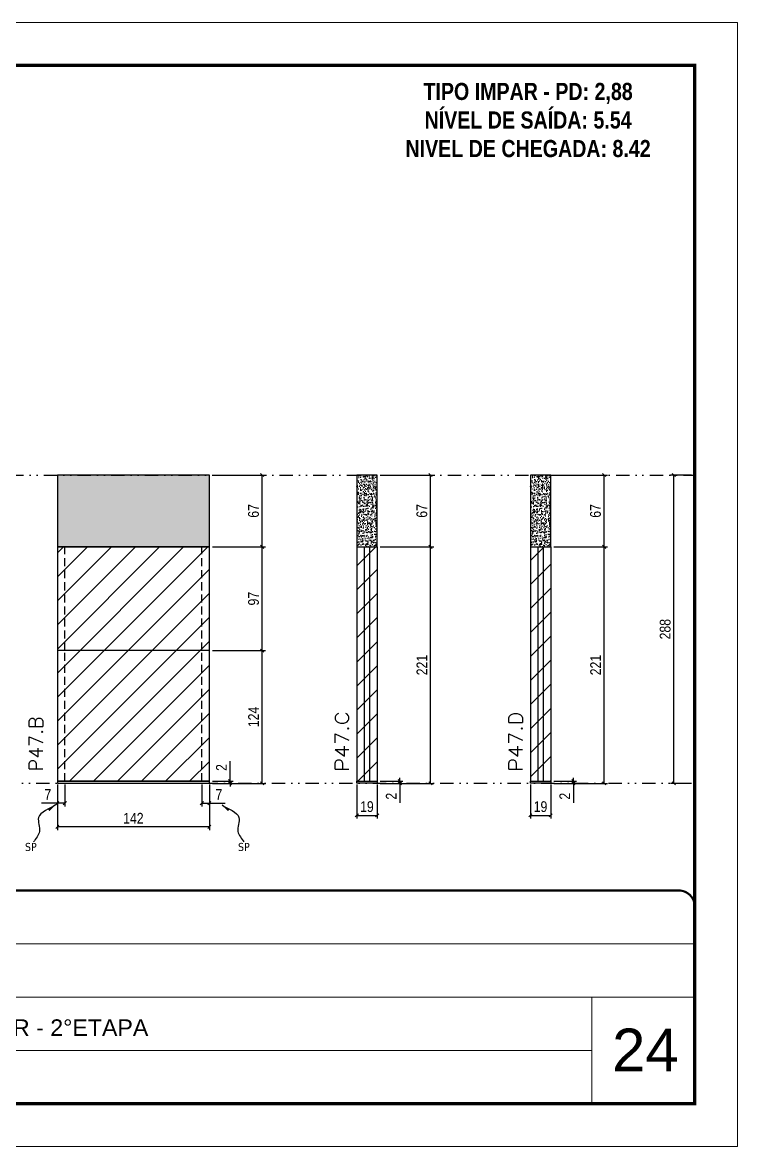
# Model space of a CAD drawing. Extents: x 14400 to 20667, y -21631 to 6985.
# Drawn here: x 19999 to 20667, y 192 to 1242 of the extents above; entities that cross this region are included whole.
import ezdxf

# ---------------------------------------------------------------- set-up
doc = ezdxf.new("R2010")
doc.units = 0
for name, pattern in [('CONTINUO', [0]), ('DASHED', [0.75, 0.5, -0.25]), ('DIVIDE2', [0.625, 0.25, -0.125, 0, -0.125, 0, -0.125]), ('HIDDEN', [0.375, 0.25, -0.125])]:
    doc.linetypes.add(name, pattern=pattern)
for name, color, linetype, lineweight in [('CARIMBO', 255, 'Continuous', 9), ('Folhas', 255, 'Continuous', 9), ('Hachura', 251, 'Continuous', 9), ('SARRAFO DE PRESSAO', 251, 'DASHED', 9), ('Texto Seção', 7, 'Continuous', 15)]:
    doc.layers.add(name, color=color, linetype=linetype, lineweight=lineweight)
for name, color, linetype in [('COTA', 241, 'Continuous'), ('NOMENCLATURA', 7, 'Continuous'), ('Nível', 160, 'Continuous'), ('Painéis', 200, 'Continuous'), ('SARR_2.2x7', 40, 'Continuous'), ('texto', 7, 'Continuous')]:
    doc.layers.add(name, color=color, linetype=linetype)
doc.styles.add('ARIAL', font='arial.ttf')
doc.styles.add('COTA TECNICA', font='techl___.ttf', dxfattribs={"height": 10})
doc.styles.add('COTA TECNICA-50', font='techl___.ttf', dxfattribs={"height": 10})
doc.styles.add('REGUA-120', font='ROMANS.shx', dxfattribs={"height": 15})
doc.styles.add('ROMANC', font='techb___.ttf', dxfattribs={"height": 2.5})
doc.styles.get("Standard").update_dxf_attribs({"font": 'arial.ttf'})
doc.dimstyles.new('COTA PAINEL-50', dxfattribs={"dimtxt": 10, "dimasz": 3, "dimexe": 3, "dimexo": 3, "dimgap": 3, "dimtad": 1, "dimdec": 1, "dimzin": 12, "dimdsep": 46, "dimtxsty": 'COTA TECNICA-50', "dimblk1": 'OBLIQUE', "dimblk2": 'OBLIQUE', "dimsah": 1, "dimcen": 0.9, "dimclrd": 4, "dimclre": 4, "dimclrt": 240, "dimadec": 1, "dimazin": 3, "dimtfac": 1, "dimtdec": 1, "dimtmove": 0, "dimatfit": 3, "dimfxl": 1, "dimtolj": 1, "dimtzin": 12, "dimarcsym": 0})
doc.dimstyles.new('PAINEL', dxfattribs={"dimtxt": 10, "dimasz": 3, "dimexe": 3, "dimexo": 3, "dimgap": 3, "dimtad": 1, "dimdec": 1, "dimzin": 12, "dimdsep": 46, "dimtxsty": 'COTA TECNICA', "dimblk1": 'OBLIQUE', "dimblk2": 'OBLIQUE', "dimsah": 1, "dimcen": 0.9, "dimclrd": 4, "dimclre": 4, "dimclrt": 240, "dimadec": 1, "dimazin": 3, "dimtfac": 1, "dimtdec": 1, "dimtmove": 0, "dimatfit": 3, "dimfxl": 1, "dimtolj": 1, "dimtzin": 12, "dimarcsym": 0})
doc.dimstyles.get("Standard").update_dxf_attribs({"dimtxt": 0.18, "dimasz": 0.18, "dimexe": 0.18, "dimexo": 0.0625, "dimgap": 0.09, "dimtad": 0, "dimtih": 1, "dimtoh": 1, "dimdec": 4, "dimzin": 0, "dimdsep": 46, "dimtxsty": 'Standard', "dimcen": 0.09, "dimadec": 0, "dimazin": 0, "dimtfac": 1, "dimtdec": 4, "dimtofl": 0, "dimtmove": 0, "dimatfit": 3, "dimfxl": 1, "dimtolj": 1, "dimtzin": 0, "dimarcsym": 0})

# ---------------------------------------------------------------- blocks, each defined once
blk = doc.blocks.new('9999999999')
at = {"color": 30, "linetype": 'CONTINUO'}
for p, q in [((98564.6, 34379.6), (99584, 34379.6)), ((98564.6, 34329.8), (99488, 34329.8)), ((99584, 34329.8), (99488, 34329.8)), ((99488, 34329.8), (99488, 34230.2)), ((98564.6, 34280), (99488, 34280))]:
    blk.add_line(p, q, dxfattribs=at)
at = {"color": 30, "linetype": 'CONTINUO', "const_width": 2}
blk.add_lwpolyline([(99584, 34230.2), (99584, 34414.4, 0.414214), (99569, 34429.4), (98229, 34429.4, 0.414214), (98214, 34414.4), (98214, 34245.2, 0.414214), (98229, 34230.2), (99584, 34230.2)], format="xyb", dxfattribs=at)
at = {"layer": 'Folhas'}
blk.add_lwpolyline([(98139, 34190.2), (99624, 34190.2), (99624, 35240.2), (98139, 35240.2)], close=True, dxfattribs=at)
at = {"layer": 'Folhas', "color": 30, "const_width": 3}
blk.add_lwpolyline([(98214, 34230.2), (99584, 34230.2), (99584, 35200.2), (98214, 35200.2)], close=True, dxfattribs=at)
at = {"color": 7, "linetype": 'Continuous', "ltscale": 5, "style": 'ARIAL'}
blk.add_text('TIPO IMPAR - 2°ETAPA', height=15.483, dxfattribs=at).set_placement((98837.7, 34293.5))
blk = doc.blocks.new('_Oblique')
at = {"color": 0, "linetype": 'ByBlock', "lineweight": -2}
blk.add_line((-0.5, -0.5), (0.5, 0.5), dxfattribs=at)
blk = doc.blocks.new('*D1011')
at = {"layer": 'COTA', "color": 4, "lineweight": -2, "transparency": 16777216}
for p, q in [((20031.5, 530.1), (20031.5, 487.5)), ((20173.5, 530.1), (20173.5, 487.5)), ((20173.5, 490.5), (20031.5, 490.5))]:
    blk.add_line(p, q, dxfattribs=at)
at = {"layer": 'Defpoints', "color": 0, "transparency": 16777216}
for p in [(20031.5, 533.1), (20173.5, 533.1), (20031.5, 490.5)]:
    blk.add_point(p, dxfattribs=at)
at = {"layer": 'COTA', "color": 4, "lineweight": -2, "transparency": 16777216, "xscale": 3, "yscale": 3, "zscale": 3, "rotation": 180}
blk.add_blockref('_Oblique', (20031.5, 490.5), dxfattribs=at)
at = {"layer": 'COTA', "color": 4, "lineweight": -2, "transparency": 16777216, "xscale": 3, "yscale": 3, "zscale": 3}
blk.add_blockref('_Oblique', (20173.5, 490.5), dxfattribs=at)
at = {"layer": 'COTA', "color": 240, "transparency": 16777216, "insert": (20102.5, 498.5), "char_height": 10, "attachment_point": 5, "style": 'COTA TECNICA'}
blk.add_mtext('\\A1;142', dxfattribs=at)
blk = doc.blocks.new('*D1012')
at = {"layer": 'COTA', "color": 4, "lineweight": -2, "transparency": 16777216}
for p, q in [((20166.5, 530.1), (20166.5, 509.6)), ((20173.5, 528.1), (20173.5, 509.6)), ((20166.5, 512.6), (20173.5, 512.6)), ((20173.5, 512.6), (20188.2, 512.6))]:
    blk.add_line(p, q, dxfattribs=at)
at = {"layer": 'Defpoints', "color": 0, "transparency": 16777216}
for p in [(20166.5, 533.1), (20173.5, 531.1), (20173.5, 512.6)]:
    blk.add_point(p, dxfattribs=at)
at = {"layer": 'COTA', "color": 4, "lineweight": -2, "transparency": 16777216, "xscale": 3, "yscale": 3, "zscale": 3, "rotation": 180}
blk.add_blockref('_Oblique', (20166.5, 512.6), dxfattribs=at)
at = {"layer": 'COTA', "color": 4, "lineweight": -2, "transparency": 16777216, "xscale": 3, "yscale": 3, "zscale": 3}
blk.add_blockref('_Oblique', (20173.5, 512.6), dxfattribs=at)
at = {"layer": 'COTA', "color": 240, "transparency": 16777216, "insert": (20182.4, 520.7), "char_height": 10, "attachment_point": 5, "style": 'COTA TECNICA-50'}
blk.add_mtext('\\A1;7', dxfattribs=at)
blk = doc.blocks.new('*D1013')
at = {"layer": 'COTA', "color": 4, "lineweight": -2, "transparency": 16777216}
for p, q in [((20031.5, 528.1), (20031.5, 509.6)), ((20038.5, 530.1), (20038.5, 509.6)), ((20031.5, 512.6), (20016.8, 512.6)), ((20038.5, 512.6), (20031.5, 512.6))]:
    blk.add_line(p, q, dxfattribs=at)
at = {"layer": 'Defpoints', "color": 0, "transparency": 16777216}
for p in [(20031.5, 531.1), (20038.5, 533.1), (20031.5, 512.6)]:
    blk.add_point(p, dxfattribs=at)
at = {"layer": 'COTA', "color": 4, "lineweight": -2, "transparency": 16777216, "xscale": 3, "yscale": 3, "zscale": 3, "rotation": 180}
blk.add_blockref('_Oblique', (20031.5, 512.6), dxfattribs=at)
at = {"layer": 'COTA', "color": 4, "lineweight": -2, "transparency": 16777216, "xscale": 3, "yscale": 3, "zscale": 3}
blk.add_blockref('_Oblique', (20038.5, 512.6), dxfattribs=at)
at = {"layer": 'COTA', "color": 240, "transparency": 16777216, "insert": (20022.6, 520.7), "char_height": 10, "attachment_point": 5, "style": 'COTA TECNICA-50'}
blk.add_mtext('\\A1;7', dxfattribs=at)
blk = doc.blocks.new('*D1022')
at = {"layer": 'COTA', "color": 4, "linetype": 'ByBlock', "lineweight": -2, "transparency": 16777216}
for p, q in [((20176.5, 655.1), (20225.9, 655.1)), ((20222.9, 531.1), (20222.9, 655.1)), ((20176.5, 531.1), (20225.9, 531.1))]:
    blk.add_line(p, q, dxfattribs=at)
at = {"layer": 'Defpoints', "color": 0, "linetype": 'ByBlock', "transparency": 16777216}
for p in [(20173.5, 655.1), (20222.9, 655.1), (20173.5, 531.1)]:
    blk.add_point(p, dxfattribs=at)
at = {"layer": 'COTA', "color": 4, "linetype": 'ByBlock', "lineweight": -2, "transparency": 16777216, "xscale": 3, "yscale": 3, "zscale": 3}
for p, rotation in [((20222.9, 655.1), 90), ((20222.9, 531.1), 270)]:
    blk.add_blockref('_Oblique', p, dxfattribs=dict(at, rotation=rotation))
at = {"layer": 'COTA', "color": 240, "linetype": 'ByBlock', "transparency": 16777216, "insert": (20214.8, 593.1), "char_height": 10, "attachment_point": 5, "rotation": 90, "style": 'COTA TECNICA'}
blk.add_mtext('\\A1;124', dxfattribs=at)
blk = doc.blocks.new('*D1014')
at = {"layer": 'COTA', "color": 4, "lineweight": -2, "transparency": 16777216}
for p, q in [((20192.8, 533.1), (20192.8, 551.9)), ((20176.5, 533.1), (20195.8, 533.1)), ((20176.5, 531.1), (20195.8, 531.1)), ((20192.8, 531.1), (20192.8, 533.1)), ((20192.8, 531.1), (20192.8, 528.1))]:
    blk.add_line(p, q, dxfattribs=at)
at = {"layer": 'Defpoints', "color": 0, "transparency": 16777216}
for p in [(20173.5, 533.1), (20173.5, 531.1), (20192.8, 531.1)]:
    blk.add_point(p, dxfattribs=at)
at = {"layer": 'COTA', "color": 4, "lineweight": -2, "transparency": 16777216, "xscale": 3, "yscale": 3, "zscale": 3}
for p, rotation in [((20192.8, 533.1), 270), ((20192.8, 531.1), 90)]:
    blk.add_blockref('_Oblique', p, dxfattribs=dict(at, rotation=rotation))
at = {"layer": 'COTA', "color": 240, "transparency": 16777216, "insert": (20184.8, 545.9), "char_height": 10, "attachment_point": 5, "rotation": 90, "style": 'COTA TECNICA-50'}
blk.add_mtext('\\A1;2', dxfattribs=at)
blk = doc.blocks.new('*D1023')
at = {"layer": 'COTA', "color": 4, "linetype": 'ByBlock', "lineweight": -2, "transparency": 16777216}
for p, q in [((20176.5, 655.1), (20225.9, 655.1)), ((20222.9, 531.1), (20222.9, 655.1)), ((20176.5, 531.1), (20225.9, 531.1))]:
    blk.add_line(p, q, dxfattribs=at)
at = {"layer": 'Defpoints', "color": 0, "linetype": 'ByBlock', "transparency": 16777216}
for p in [(20173.5, 655.1), (20222.9, 655.1), (20173.5, 531.1)]:
    blk.add_point(p, dxfattribs=at)
at = {"layer": 'COTA', "color": 4, "linetype": 'ByBlock', "lineweight": -2, "transparency": 16777216, "xscale": 3, "yscale": 3, "zscale": 3}
for p, rotation in [((20222.9, 655.1), 90), ((20222.9, 531.1), 270)]:
    blk.add_blockref('_Oblique', p, dxfattribs=dict(at, rotation=rotation))
at = {"layer": 'COTA', "color": 240, "linetype": 'ByBlock', "transparency": 16777216, "insert": (20214.8, 593.1), "char_height": 10, "attachment_point": 5, "rotation": 90, "style": 'COTA TECNICA'}
blk.add_mtext('\\A1;124', dxfattribs=at)
blk = doc.blocks.new('*D1024')
at = {"layer": 'COTA', "color": 4, "lineweight": -2, "transparency": 16777216}
for p, q in [((20176.5, 752.1), (20225.9, 752.1)), ((20222.9, 655.1), (20222.9, 752.1)), ((20176.5, 655.1), (20225.9, 655.1))]:
    blk.add_line(p, q, dxfattribs=at)
at = {"layer": 'Defpoints', "color": 0, "transparency": 16777216}
for p in [(20173.5, 752.1), (20222.9, 752.1), (20173.5, 655.1)]:
    blk.add_point(p, dxfattribs=at)
at = {"layer": 'COTA', "color": 4, "lineweight": -2, "transparency": 16777216, "xscale": 3, "yscale": 3, "zscale": 3}
for p, rotation in [((20222.9, 752.1), 90), ((20222.9, 655.1), 270)]:
    blk.add_blockref('_Oblique', p, dxfattribs=dict(at, rotation=rotation))
at = {"layer": 'COTA', "color": 240, "transparency": 16777216, "insert": (20214.8, 703.6), "char_height": 10, "attachment_point": 5, "rotation": 90, "style": 'COTA TECNICA'}
blk.add_mtext('\\A1;97', dxfattribs=at)
blk = doc.blocks.new('*D1025')
at = {"layer": 'COTA', "color": 4, "lineweight": -2, "transparency": 16777216}
for p, q in [((20176.5, 819.1), (20225.9, 819.1)), ((20222.9, 752.1), (20222.9, 819.1)), ((20176.5, 752.1), (20225.9, 752.1))]:
    blk.add_line(p, q, dxfattribs=at)
at = {"layer": 'Defpoints', "color": 0, "transparency": 16777216}
for p in [(20173.5, 819.1), (20222.9, 819.1), (20173.5, 752.1)]:
    blk.add_point(p, dxfattribs=at)
at = {"layer": 'COTA', "color": 4, "lineweight": -2, "transparency": 16777216, "xscale": 3, "yscale": 3, "zscale": 3}
for p, rotation in [((20222.9, 819.1), 90), ((20222.9, 752.1), 270)]:
    blk.add_blockref('_Oblique', p, dxfattribs=dict(at, rotation=rotation))
at = {"layer": 'COTA', "color": 240, "transparency": 16777216, "insert": (20214.8, 785.6), "char_height": 10, "attachment_point": 5, "rotation": 90, "style": 'COTA TECNICA'}
blk.add_mtext('\\A1;67', dxfattribs=at)
blk = doc.blocks.new('*D1020')
at = {"layer": 'COTA', "color": 4, "lineweight": -2, "transparency": 16777216}
for p, q in [((20624, 819.1), (20604.5, 819.1)), ((20607.5, 531.1), (20607.5, 819.1)), ((20624, 531.1), (20604.5, 531.1))]:
    blk.add_line(p, q, dxfattribs=at)
at = {"layer": 'Defpoints', "color": 0, "transparency": 16777216}
for p in [(20607.5, 819.1), (20627, 819.1), (20627, 531.1)]:
    blk.add_point(p, dxfattribs=at)
at = {"layer": 'COTA', "color": 4, "lineweight": -2, "transparency": 16777216, "xscale": 3, "yscale": 3, "zscale": 3}
for p, rotation in [((20607.5, 819.1), 90), ((20607.5, 531.1), 270)]:
    blk.add_blockref('_Oblique', p, dxfattribs=dict(at, rotation=rotation))
at = {"layer": 'COTA', "color": 240, "transparency": 16777216, "insert": (20599.4, 675.1), "char_height": 10, "attachment_point": 5, "rotation": 90, "style": 'COTA TECNICA'}
blk.add_mtext('\\A1;288', dxfattribs=at)
blk = doc.blocks.new('*D1286')
at = {"layer": 'COTA', "color": 4, "lineweight": -2, "transparency": 16777216}
for p, q in [((20311.2, 530.1), (20311.2, 498.2)), ((20330.2, 530.1), (20330.2, 498.2)), ((20311.2, 501.2), (20330.2, 501.2))]:
    blk.add_line(p, q, dxfattribs=at)
at = {"layer": 'Defpoints', "color": 0, "transparency": 16777216}
for p in [(20311.2, 533.1), (20330.2, 533.1), (20330.2, 501.2)]:
    blk.add_point(p, dxfattribs=at)
at = {"layer": 'COTA', "color": 4, "lineweight": -2, "transparency": 16777216, "xscale": 3, "yscale": 3, "zscale": 3, "rotation": 180}
blk.add_blockref('_Oblique', (20311.2, 501.2), dxfattribs=at)
at = {"layer": 'COTA', "color": 4, "lineweight": -2, "transparency": 16777216, "xscale": 3, "yscale": 3, "zscale": 3}
blk.add_blockref('_Oblique', (20330.2, 501.2), dxfattribs=at)
at = {"layer": 'COTA', "color": 240, "transparency": 16777216, "insert": (20320.7, 509.3), "char_height": 10, "attachment_point": 5, "style": 'COTA TECNICA'}
blk.add_mtext('\\A1;19', dxfattribs=at)
blk = doc.blocks.new('*D1287')
at = {"layer": 'COTA', "color": 4, "lineweight": -2, "transparency": 16777216}
for p, q in [((20351.4, 533.1), (20351.4, 536.1)), ((20333.2, 533.1), (20354.4, 533.1)), ((20333.2, 531.1), (20354.4, 531.1)), ((20351.4, 533.1), (20351.4, 531.1)), ((20351.4, 531.1), (20351.4, 513))]:
    blk.add_line(p, q, dxfattribs=at)
at = {"layer": 'Defpoints', "color": 0, "transparency": 16777216}
for p in [(20330.2, 533.1), (20330.2, 531.1), (20351.4, 533.1)]:
    blk.add_point(p, dxfattribs=at)
at = {"layer": 'COTA', "color": 4, "lineweight": -2, "transparency": 16777216, "xscale": 3, "yscale": 3, "zscale": 3}
for p, rotation in [((20351.4, 533.1), 270), ((20351.4, 531.1), 90)]:
    blk.add_blockref('_Oblique', p, dxfattribs=dict(at, rotation=rotation))
at = {"layer": 'COTA', "color": 240, "transparency": 16777216, "insert": (20343.4, 519.1), "char_height": 10, "attachment_point": 5, "rotation": 90, "style": 'COTA TECNICA-50'}
blk.add_mtext('\\A1;2', dxfattribs=at)
blk = doc.blocks.new('*D1288')
at = {"layer": 'COTA', "color": 4, "lineweight": -2, "transparency": 16777216}
for p, q in [((20333.2, 752.1), (20383.2, 752.1)), ((20380.2, 531.1), (20380.2, 752.1)), ((20333.2, 531.1), (20383.2, 531.1))]:
    blk.add_line(p, q, dxfattribs=at)
at = {"layer": 'Defpoints', "color": 0, "transparency": 16777216}
for p in [(20330.2, 752.1), (20380.2, 752.1), (20330.2, 531.1)]:
    blk.add_point(p, dxfattribs=at)
at = {"layer": 'COTA', "color": 4, "lineweight": -2, "transparency": 16777216, "xscale": 3, "yscale": 3, "zscale": 3}
for p, rotation in [((20380.2, 752.1), 90), ((20380.2, 531.1), 270)]:
    blk.add_blockref('_Oblique', p, dxfattribs=dict(at, rotation=rotation))
at = {"layer": 'COTA', "color": 240, "transparency": 16777216, "insert": (20372.1, 641.6), "char_height": 10, "attachment_point": 5, "rotation": 90, "style": 'COTA TECNICA-50'}
blk.add_mtext('\\A1;221', dxfattribs=at)
blk = doc.blocks.new('*D1289')
at = {"layer": 'COTA', "color": 4, "lineweight": -2, "transparency": 16777216}
for p, q in [((20333.2, 819.1), (20383.2, 819.1)), ((20380.2, 752.1), (20380.2, 819.1)), ((20333.2, 752.1), (20383.2, 752.1))]:
    blk.add_line(p, q, dxfattribs=at)
at = {"layer": 'Defpoints', "color": 0, "transparency": 16777216}
for p in [(20330.2, 819.1), (20380.2, 819.1), (20330.2, 752.1)]:
    blk.add_point(p, dxfattribs=at)
at = {"layer": 'COTA', "color": 4, "lineweight": -2, "transparency": 16777216, "xscale": 3, "yscale": 3, "zscale": 3}
for p, rotation in [((20380.2, 819.1), 90), ((20380.2, 752.1), 270)]:
    blk.add_blockref('_Oblique', p, dxfattribs=dict(at, rotation=rotation))
at = {"layer": 'COTA', "color": 240, "transparency": 16777216, "insert": (20372.1, 785.6), "char_height": 10, "attachment_point": 5, "rotation": 90, "style": 'COTA TECNICA'}
blk.add_mtext('\\A1;67', dxfattribs=at)
blk = doc.blocks.new('*D1290')
at = {"layer": 'COTA', "color": 4, "lineweight": -2, "transparency": 16777216}
for p, q in [((20473.4, 530.1), (20473.4, 498.2)), ((20492.4, 530.1), (20492.4, 498.2)), ((20473.4, 501.2), (20492.4, 501.2))]:
    blk.add_line(p, q, dxfattribs=at)
at = {"layer": 'Defpoints', "color": 0, "transparency": 16777216}
for p in [(20473.4, 533.1), (20492.4, 533.1), (20492.4, 501.2)]:
    blk.add_point(p, dxfattribs=at)
at = {"layer": 'COTA', "color": 4, "lineweight": -2, "transparency": 16777216, "xscale": 3, "yscale": 3, "zscale": 3, "rotation": 180}
blk.add_blockref('_Oblique', (20473.4, 501.2), dxfattribs=at)
at = {"layer": 'COTA', "color": 4, "lineweight": -2, "transparency": 16777216, "xscale": 3, "yscale": 3, "zscale": 3}
blk.add_blockref('_Oblique', (20492.4, 501.2), dxfattribs=at)
at = {"layer": 'COTA', "color": 240, "transparency": 16777216, "insert": (20482.9, 509.3), "char_height": 10, "attachment_point": 5, "style": 'COTA TECNICA'}
blk.add_mtext('\\A1;19', dxfattribs=at)
blk = doc.blocks.new('*D1291')
at = {"layer": 'COTA', "color": 4, "lineweight": -2, "transparency": 16777216}
for p, q in [((20513.6, 533.1), (20513.6, 536.1)), ((20495.4, 533.1), (20516.6, 533.1)), ((20495.4, 531.1), (20516.6, 531.1)), ((20513.6, 533.1), (20513.6, 531.1)), ((20513.6, 531.1), (20513.6, 513))]:
    blk.add_line(p, q, dxfattribs=at)
at = {"layer": 'Defpoints', "color": 0, "transparency": 16777216}
for p in [(20492.4, 533.1), (20492.4, 531.1), (20513.6, 533.1)]:
    blk.add_point(p, dxfattribs=at)
at = {"layer": 'COTA', "color": 4, "lineweight": -2, "transparency": 16777216, "xscale": 3, "yscale": 3, "zscale": 3}
for p, rotation in [((20513.6, 533.1), 270), ((20513.6, 531.1), 90)]:
    blk.add_blockref('_Oblique', p, dxfattribs=dict(at, rotation=rotation))
at = {"layer": 'COTA', "color": 240, "transparency": 16777216, "insert": (20505.6, 519.1), "char_height": 10, "attachment_point": 5, "rotation": 90, "style": 'COTA TECNICA-50'}
blk.add_mtext('\\A1;2', dxfattribs=at)
blk = doc.blocks.new('*D1292')
at = {"layer": 'COTA', "color": 4, "lineweight": -2, "transparency": 16777216}
for p, q in [((20495.4, 752.1), (20545.4, 752.1)), ((20542.4, 531.1), (20542.4, 752.1)), ((20495.4, 531.1), (20545.4, 531.1))]:
    blk.add_line(p, q, dxfattribs=at)
at = {"layer": 'Defpoints', "color": 0, "transparency": 16777216}
for p in [(20492.4, 752.1), (20542.4, 752.1), (20492.4, 531.1)]:
    blk.add_point(p, dxfattribs=at)
at = {"layer": 'COTA', "color": 4, "lineweight": -2, "transparency": 16777216, "xscale": 3, "yscale": 3, "zscale": 3}
for p, rotation in [((20542.4, 752.1), 90), ((20542.4, 531.1), 270)]:
    blk.add_blockref('_Oblique', p, dxfattribs=dict(at, rotation=rotation))
at = {"layer": 'COTA', "color": 240, "transparency": 16777216, "insert": (20534.4, 641.6), "char_height": 10, "attachment_point": 5, "rotation": 90, "style": 'COTA TECNICA-50'}
blk.add_mtext('\\A1;221', dxfattribs=at)
blk = doc.blocks.new('*D1293')
at = {"layer": 'COTA', "color": 4, "lineweight": -2, "transparency": 16777216}
for p, q in [((20495.4, 819.1), (20545.4, 819.1)), ((20542.4, 752.1), (20542.4, 819.1)), ((20495.4, 752.1), (20545.4, 752.1))]:
    blk.add_line(p, q, dxfattribs=at)
at = {"layer": 'Defpoints', "color": 0, "transparency": 16777216}
for p in [(20492.4, 819.1), (20542.4, 819.1), (20492.4, 752.1)]:
    blk.add_point(p, dxfattribs=at)
at = {"layer": 'COTA', "color": 4, "lineweight": -2, "transparency": 16777216, "xscale": 3, "yscale": 3, "zscale": 3}
for p, rotation in [((20542.4, 819.1), 90), ((20542.4, 752.1), 270)]:
    blk.add_blockref('_Oblique', p, dxfattribs=dict(at, rotation=rotation))
at = {"layer": 'COTA', "color": 240, "transparency": 16777216, "insert": (20534.3, 785.6), "char_height": 10, "attachment_point": 5, "rotation": 90, "style": 'COTA TECNICA'}
blk.add_mtext('\\A1;67', dxfattribs=at)

msp = doc.modelspace()

# ---------------------------------------------------------------- hatches: boundary and pattern name
at = {"layer": 'COTA'}
h = msp.add_hatch(dxfattribs=at)
h.set_pattern_fill('AR-CONC', color=256, scale=0.03)
h.set_pattern_definition([(50, (3457.4874, -4622.3004), (5.4655401, -0.4781726), [0.5715, -6.2865]), (355, (3457.4874, -4622.3004), (-1.0573026, 5.7317054), [0.4572, -5.0292175]), (100.451445, (3457.943, -4622.3403), (4.4082374, 5.2535326), [0.4857003, -5.3427073]), (46.1842, (3457.4874, -4620.7764), (8.1323712, -1.2612698), [0.85725, -9.42975]), (96.63556, (3458.165, -4620.8815), (7.122124, 7.4227837), [0.7285507, -8.0140682]), (351.18415, (3457.4874, -4620.7764), (7.122124, 7.4227837), [0.685799, -7.543792]), (21, (3458.2494, -4621.1574), (4.5484317, -3.067956), [0.5715, -6.2865]), (326, (3458.2494, -4621.1574), (1.8540609, 5.525639), [0.4572, -5.0292]), (71.451445, (3458.6285, -4621.413), (6.4024926, 2.457683), [0.4857003, -5.3426981]), (37.5, (3457.4874, -4622.3004), (0.0926581, 2.53665117), [0, -4.96824, 0, -5.1054, 0, -5.04825]), (7.5, (3457.4874, -4622.3004), (2.00458988, 3.00541724), [0, -2.91084, 0, -4.85394, 0, -1.92405]), (327.5, (3455.7882, -4622.3004), (4.06771786, -0.17186232), [0, -1.905, 0, -5.9436, 0, -7.8867]), (317.5, (3455.0262, -4622.3004), (4.44387544, 0.7627947), [0, -2.4765, 0, -3.94716, 0, -5.6007])])
h.paths.add_polyline_path([(20173.49, 819.13), (20031.49, 819.13), (20031.49, 752.13), (20173.49, 752.13)])
h = msp.add_hatch(dxfattribs=at)
h.set_pattern_fill('AR-CONC', color=256, scale=0.03)
h.set_pattern_definition([(50, (1571.158, -3473.7253), (5.4655401, -0.4781726), [0.5715, -6.2865]), (355, (1571.158, -3473.7253), (-1.0573026, 5.7317054), [0.4572, -5.0292175]), (100.451445, (1571.6135, -3473.765), (4.4082374, 5.2535326), [0.4857003, -5.3427073]), (46.1842, (1571.158, -3472.201), (8.1323712, -1.2612698), [0.85725, -9.42975]), (96.635558, (1571.836, -3472.3064), (7.122124, 7.4227837), [0.7285507, -8.0140682]), (351.18415, (1571.158, -3472.201), (7.122124, 7.4227837), [0.685799, -7.543792]), (21, (1571.92, -3472.5823), (4.5484317, -3.0679559), [0.5715, -6.2865]), (326, (1571.92, -3472.5823), (1.8540609, 5.525639), [0.4572, -5.0292]), (71.451445, (1572.299, -3472.838), (6.4024926, 2.457683), [0.4857003, -5.3426981]), (37.5, (1571.158, -3473.7253), (0.0926581, 2.53665117), [0, -4.96824, 0, -5.1054, 0, -5.04825]), (7.5, (1571.158, -3473.7253), (2.00458988, 3.00541724), [0, -2.91084, 0, -4.85394, 0, -1.92405]), (327.5, (1569.4588, -3473.7253), (4.06771786, -0.17186232), [0, -1.905, 0, -5.9436, 0, -7.8867]), (317.5, (1568.6968, -3473.7253), (4.44387544, 0.7627947), [0, -2.4765, 0, -3.94716, 0, -5.6007])])
h.paths.add_polyline_path([(20330.21, 819.13), (20311.21, 819.13), (20311.21, 752.13), (20330.21, 752.13)])
h = msp.add_hatch(dxfattribs=at)
h.set_pattern_fill('AR-CONC', color=256, scale=0.03)
h.set_pattern_definition([(50, (1733.383, -3473.7253), (5.4655401, -0.4781726), [0.5715, -6.2865]), (355, (1733.383, -3473.7253), (-1.0573026, 5.7317054), [0.4572, -5.0292175]), (100.451445, (1733.8383, -3473.765), (4.4082374, 5.2535326), [0.4857003, -5.3427073]), (46.1842, (1733.383, -3472.201), (8.1323712, -1.2612698), [0.85725, -9.42975]), (96.635558, (1734.0606, -3472.3064), (7.122124, 7.4227837), [0.7285507, -8.0140682]), (351.18415, (1733.383, -3472.201), (7.122124, 7.4227837), [0.685799, -7.543792]), (21, (1734.145, -3472.5823), (4.5484317, -3.0679559), [0.5715, -6.2865]), (326, (1734.145, -3472.5823), (1.8540609, 5.525639), [0.4572, -5.0292]), (71.451445, (1734.524, -3472.838), (6.4024926, 2.457683), [0.4857003, -5.3426981]), (37.5, (1733.3829, -3473.7253), (0.0926581, 2.53665117), [0, -4.96824, 0, -5.1054, 0, -5.04825]), (7.5, (1733.383, -3473.7253), (2.00458988, 3.00541724), [0, -2.91084, 0, -4.85394, 0, -1.92405]), (327.5, (1731.6836, -3473.7253), (4.06771786, -0.17186232), [0, -1.905, 0, -5.9436, 0, -7.8867]), (317.5, (1730.9216, -3473.7253), (4.44387544, 0.7627947), [0, -2.4765, 0, -3.94716, 0, -5.6007])])
h.paths.add_polyline_path([(20492.44, 819.13), (20473.44, 819.13), (20473.44, 752.13), (20492.44, 752.13)])
at = {"layer": 'Hachura', "linetype": 'ByBlock'}
h = msp.add_hatch(dxfattribs=at)
h.set_pattern_fill('ANSI31', color=256, scale=5)
h.paths.add_polyline_path([(19870.84, 752.13), (19841.84, 752.13), (19841.84, 803.13), (19728.84, 803.13), (19728.84, 681.13), (19870.84, 681.13)])
h.paths.add_polyline_path([(19870.84, 681.13), (19728.84, 681.13), (19728.84, 655.13), (19870.84, 655.13)])
h.paths.add_polyline_path([(19870.84, 655.13), (19728.84, 655.13), (19728.84, 533.13), (19870.84, 533.13)])
h.paths.add_polyline_path([(20173.49, 655.13), (20031.49, 655.13), (20031.49, 533.13), (20173.49, 533.13)])
h.paths.add_polyline_path([(20173.49, 752.13), (20031.49, 752.13), (20031.49, 655.13), (20173.49, 655.13)])
h = msp.add_hatch(dxfattribs=at)
h.set_pattern_fill('ANSI31', color=256, scale=5)
h.paths.add_polyline_path([(20330.21, 752.13), (20311.21, 752.13), (20311.21, 533.13), (20330.21, 533.13)])
h.paths.add_polyline_path([(20492.44, 752.13), (20473.44, 752.13), (20473.44, 533.13), (20492.44, 533.13)])

# ---------------------------------------------------------------- linework, layer by layer
at = {"layer": 'COTA'}
for points in [[(20031.49, 752.13), (20173.49, 752.13), (20173.49, 819.13), (20031.49, 819.13)], [(20311.21, 752.13), (20330.21, 752.13), (20330.21, 819.13), (20311.21, 819.13)], [(20473.44, 752.13), (20492.44, 752.13), (20492.44, 819.13), (20473.44, 819.13)]]:
    msp.add_lwpolyline(points, close=True, dxfattribs=at)
at = {"layer": 'Nível', "color": 4, "linetype": 'DIVIDE2', "ltscale": 50}
for p, q in [((19704.36, 819.13), (20626.97, 819.13)), ((19256.97, 531.13), (20626.97, 531.13))]:
    msp.add_line(p, q, dxfattribs=at)
at = {"layer": 'Painéis'}
for p, q in [((20031.49, 752.13), (20031.49, 533.13)), ((20173.49, 752.13), (20031.49, 752.13)), ((20173.49, 533.13), (20173.49, 752.13)), ((20311.21, 752.13), (20311.21, 533.13)), ((20311.21, 752.13), (20330.21, 752.13)), ((20330.21, 752.13), (20330.21, 533.13)), ((20473.44, 752.13), (20473.44, 533.13)), ((20473.44, 752.13), (20492.44, 752.13)), ((20492.44, 752.13), (20492.44, 533.13)), ((20173.49, 655.13), (20031.49, 655.13)), ((20031.49, 533.13), (20173.49, 533.13)), ((20311.21, 533.13), (20330.21, 533.13)), ((20311.21, 531.13), (20311.21, 533.13)), ((20330.21, 531.13), (20311.21, 531.13)), ((20330.21, 533.13), (20330.21, 531.13)), ((20473.44, 533.13), (20492.44, 533.13)), ((20473.44, 531.13), (20473.44, 533.13)), ((20492.44, 531.13), (20473.44, 531.13)), ((20492.44, 533.13), (20492.44, 531.13))]:
    msp.add_line(p, q, dxfattribs=at)
msp.add_lwpolyline([(20173.49, 533.13), (20031.49, 533.13), (20031.49, 531.13), (20173.49, 531.13)], close=True, dxfattribs=at)
at = {"layer": 'SARR_2.2x7', "linetype": 'HIDDEN', "ltscale": 30}
for p, q in [((20038.49, 655.13), (20038.49, 752.13)), ((20166.49, 655.13), (20166.49, 752.13)), ((20038.49, 533.13), (20038.49, 655.13)), ((20166.49, 533.13), (20166.49, 655.13))]:
    msp.add_line(p, q, dxfattribs=at)
at = {"layer": 'SARR_2.2x7'}
for p, q in [((20318.21, 752.13), (20318.21, 533.13)), ((20323.21, 752.13), (20323.21, 533.13)), ((20480.44, 752.13), (20480.44, 533.13)), ((20485.44, 752.13), (20485.44, 533.13))]:
    msp.add_line(p, q, dxfattribs=at)

# ---------------------------------------------------------------- block references
at = {"layer": 'SARRAFO DE PRESSAO', "color": 6, "linetype": 'ByBlock'}
msp.add_blockref('9999999999', (-78957.01, -33998.35), dxfattribs=at)

# ---------------------------------------------------------------- texts
at = {"layer": 'CARIMBO', "style": 'ARIAL'}
msp.add_text('24', height=40, dxfattribs=at).set_placement((20549.83, 262))
at = {"layer": 'NOMENCLATURA', "color": 2, "insert": (20471.29, 1185.44), "char_height": 16, "attachment_point": 2, "style": 'ROMANC'}
msp.add_mtext_dynamic_manual_height_columns('TIPO IMPAR - PD: 2,88\\PNÍVEL DE SAÍDA: 5.54\\PNIVEL DE CHEGADA: 8.42', width=432.3511, gutter_width=1, heights=[0], dxfattribs=at)
at = {"layer": 'texto', "color": 0, "char_height": 7.5, "attachment_point": 5}
for insert in [(20006.72, 471.64), (20205.74, 471.64)]:
    msp.add_mtext('{\\fTahoma|b0|i0|c0|p34;\\C4;SP}', dxfattribs=dict(at, insert=insert))
at = {"layer": 'Texto Seção', "style": 'REGUA-120', "width": 1.1}
for s, p in [('P47.C', (20303.96, 541.9)), ('P47.D', (20466.19, 541.9))]:
    msp.add_text(s, height=13, rotation=90, dxfattribs=at).set_placement(p)
at = {"layer": 'Texto Seção', "insert": (20018.02, 542.39), "char_height": 13, "width": 285.3299, "attachment_point": 7, "rotation": 90, "style": 'REGUA-120'}
msp.add_mtext('\\pt26;P47.B', dxfattribs=at)

# ---------------------------------------------------------------- dimensions: what is measured, and where the dimension line sits
at = {"layer": 'COTA'}
for base, p1, p2, angle, dimstyle, picture, middle in [((20222.86, 819.13), (20173.49, 752.13), (20173.49, 819.13), 90, 'PAINEL', '*D1025', (20214.76, 785.63)), ((20380.2, 819.13), (20330.21, 752.13), (20330.21, 819.13), 90, 'PAINEL', '*D1289', (20372.1, 785.63)), ((20542.43, 819.13), (20492.44, 752.13), (20492.44, 819.13), 90, 'PAINEL', '*D1293', (20534.32, 785.63)), ((20607.51, 819.13), (20626.97, 531.13), (20626.97, 819.13), 90, 'PAINEL', '*D1020', (20599.42, 675.13)), ((20222.86, 752.13), (20173.49, 655.13), (20173.49, 752.13), 90, 'PAINEL', '*D1024', (20214.76, 703.63)), ((20380.2, 752.13), (20330.21, 531.13), (20330.21, 752.13), 90, 'COTA PAINEL-50', '*D1288', (20372.14, 641.63)), ((20542.43, 752.13), (20492.44, 531.13), (20492.44, 752.13), 90, 'COTA PAINEL-50', '*D1292', (20534.37, 641.63)), ((20031.49, 512.62), (20038.49, 533.13), (20031.49, 531.13), 180, 'COTA PAINEL-50', '*D1013', (20022.63, 520.7))]:
    dim = msp.add_linear_dim(base=base, p1=p1, p2=p2, angle=angle, dimstyle=dimstyle, dxfattribs=at)
    dim.commit()
    dim.dimension.update_dxf_attribs({"geometry": picture, "text_midpoint": middle})
at = {"layer": 'COTA', "linetype": 'ByBlock'}
for picture in ['*D1022', '*D1023']:
    dim = msp.add_aligned_dim(p1=(20173.49, 531.13), p2=(20173.49, 655.13), distance=-49.37, dimstyle='PAINEL', dxfattribs=at)
    dim.commit()
    dim.dimension.update_dxf_attribs({"geometry": picture, "text_midpoint": (20214.79, 593.13)})
at = {"layer": 'COTA'}
for base, p1, p2, picture, middle in [((20192.75, 531.13), (20173.49, 533.13), (20173.49, 531.13), '*D1014', (20192.75, 545.88)), ((20351.4, 533.13), (20330.21, 531.13), (20330.21, 533.13), '*D1287', (20351.4, 519.08)), ((20513.63, 533.13), (20492.44, 531.13), (20492.44, 533.13), '*D1291', (20513.63, 519.08))]:
    dim = msp.add_linear_dim(base=base, p1=p1, p2=p2, angle=90, dimstyle='COTA PAINEL-50', dxfattribs=at)
    dim.commit()
    dim.dimension.update_dxf_attribs({"geometry": picture, "text_midpoint": middle, "dimtype": 160})
dim = msp.add_linear_dim(base=(20031.49, 490.46), p1=(20173.49, 533.13), p2=(20031.49, 533.13), angle=180, dimstyle='PAINEL', override={"dimarcsym": 2}, dxfattribs=at)
dim.commit()
dim.dimension.update_dxf_attribs({"geometry": '*D1011', "text_midpoint": (20102.49, 498.53)})
dim = msp.add_linear_dim(base=(20173.49, 512.62), p1=(20166.49, 533.13), p2=(20173.49, 531.13), dimstyle='COTA PAINEL-50', dxfattribs=at)
dim.commit()
dim.dimension.update_dxf_attribs({"geometry": '*D1012', "text_midpoint": (20182.36, 520.7)})
for base, p1, p2, picture, middle in [((20330.21, 501.24), (20311.21, 533.13), (20330.21, 533.13), '*D1286', (20320.71, 509.33)), ((20492.44, 501.24), (20473.44, 533.13), (20492.44, 533.13), '*D1290', (20482.94, 509.33))]:
    dim = msp.add_linear_dim(base=base, p1=p1, p2=p2, dimstyle='PAINEL', override={"dimarcsym": 2}, dxfattribs=at)
    dim.commit()
    dim.dimension.update_dxf_attribs({"geometry": picture, "text_midpoint": middle})

# ---------------------------------------------------------------- leaders
at = {"layer": 'COTA', "path_type": 1}
for points in [[(20029.66, 510.95), (20013.88, 499.12), (20014.8, 486.11), (20009.25, 476.33)], [(20185.32, 510.95), (20201.11, 499.12), (20200.18, 486.11), (20205.74, 476.33)]]:
    msp.add_leader(points, dimstyle='Standard', override={"dimasz": 8}, dxfattribs=at)

doc.saveas('drawing.dxf')
